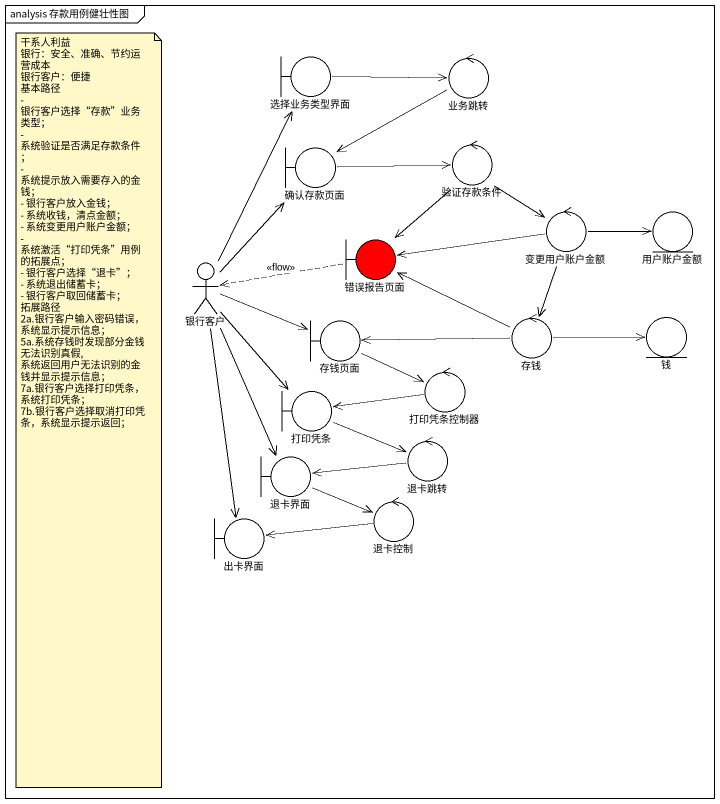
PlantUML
@startuml
mainframe analysis 存款用例健壮性图
boundary 选择业务类型界面
control 业务跳转
boundary 确认存款页面
control 验证存款条件
control 变更用户账户金额
entity 用户账户金额
actor 银行客户
boundary 错误报告页面 #FF0000
boundary 存钱页面
control 存钱
entity 钱
control 打印凭条控制器
boundary 打印凭条
boundary 退卡界面
control 退卡跳转
control 退卡控制
boundary 出卡界面
选择业务类型界面 -right-> 业务跳转
业务跳转 -left-> 确认存款页面
确认存款页面 -right-> 验证存款条件
验证存款条件 --> 变更用户账户金额
验证存款条件 --> 错误报告页面
变更用户账户金额 -right-> 用户账户金额
变更用户账户金额 -left-> 错误报告页面
变更用户账户金额 --> 存钱
银行客户 -up-> 选择业务类型界面
银行客户 -up-> 确认存款页面
银行客户 -right-> 存钱页面
银行客户 --> 打印凭条
银行客户 --> 退卡界面
银行客户 --> 出卡界面
错误报告页面 .left.> 银行客户 : <<flow>>
存钱页面 -right-> 打印凭条控制器
存钱 -left-> 错误报告页面
存钱 -left-> 存钱页面
存钱 -right-> 钱
打印凭条控制器 -left-> 打印凭条
打印凭条 -right-> 退卡跳转
退卡界面 -right-> 退卡控制
退卡跳转 -left-> 退卡界面
退卡控制 -left-> 出卡界面
note as N1
  干系人利益
  银行：安全、准确、节约运营成本
  银行客户：便捷
  基本路径
  - 银行客户选择“存款”业务类型；
  - 系统验证是否满足存款条件；
  - 系统提示放入需要存入的金钱；
  - 银行客户放入金钱；
  - 系统收钱，清点金额；
  - 系统变更用户账户金额；
  - 系统激活“打印凭条”用例的拓展点；
  - 银行客户选择“退卡”；
  - 系统退出储蓄卡；
  - 银行客户取回储蓄卡；
  拓展路径
  2a.银行客户输入密码错误，系统显示提示信息；
  5a.系统存钱时发现部分金钱无法识别真假,系统返回用户无法识别的金钱并显示提示信息；
  7a.银行客户选择打印凭条，系统打印凭条；
  7b.银行客户选择取消打印凭条，系统显示提示返回；
end note
@enduml
